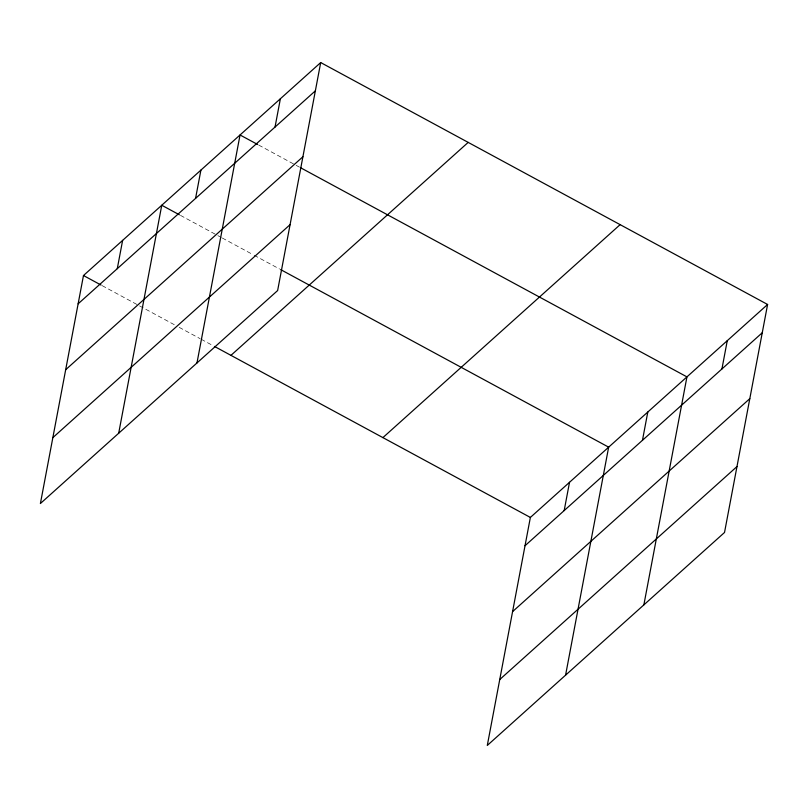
<?xml version="1.0" encoding="UTF-8"?>
<svg xmlns="http://www.w3.org/2000/svg" width="808" height="808" viewBox="0 0 808 808"><rect width="100%" height="100%" fill="white"/><g stroke="black" fill="none" stroke-linecap="round" stroke-linejoin="round"><path stroke-width="0.61" stroke-dasharray="4.04 3.03" d="M258.762 145.097L295.082 164.761M296.183 165.357L299.485 167.145M180.477 215.382L216.797 235.037M217.897 235.633L221.2 237.421M222.301 238.017L253.116 254.702M254.217 255.298L279.528 268.993M102.192 285.658L138.511 305.323M139.612 305.919L174.831 324.978M179.224 327.361L200.142 338.683M201.243 339.279L213.342 345.824"/><path stroke-width="1.21" d="M320.705 62.559L83.477 275.528L40.4 503.525L277.629 290.557L320.705 62.559L767.6 304.475L724.524 532.472L487.295 745.441L530.371 517.443L767.6 304.475M117.281 268.68L122.624 240.39M118.685 433.25L161.762 205.252L179.376 214.787M195.566 198.394L200.909 170.114M196.97 362.974L240.047 134.976L257.661 144.501M275.033 127.048L280.376 98.768M564.176 510.585L569.519 482.295M565.58 675.155L608.656 447.157L280.629 269.589M642.461 440.31L647.804 412.019M643.865 604.879L686.941 376.881L300.576 167.741M721.928 368.963L727.271 340.673M78.134 303.818L315.362 90.85M65.68 369.721L302.909 156.752M52.853 437.623L290.082 224.654M230.957 355.358L468.185 142.39M382.901 437.613L620.13 224.644M525.028 545.723L762.257 332.755M512.575 611.626L749.804 398.657M499.748 679.528L736.977 466.559M83.477 275.528L101.091 285.062M214.443 346.42L530.371 517.443"/></g></svg>
